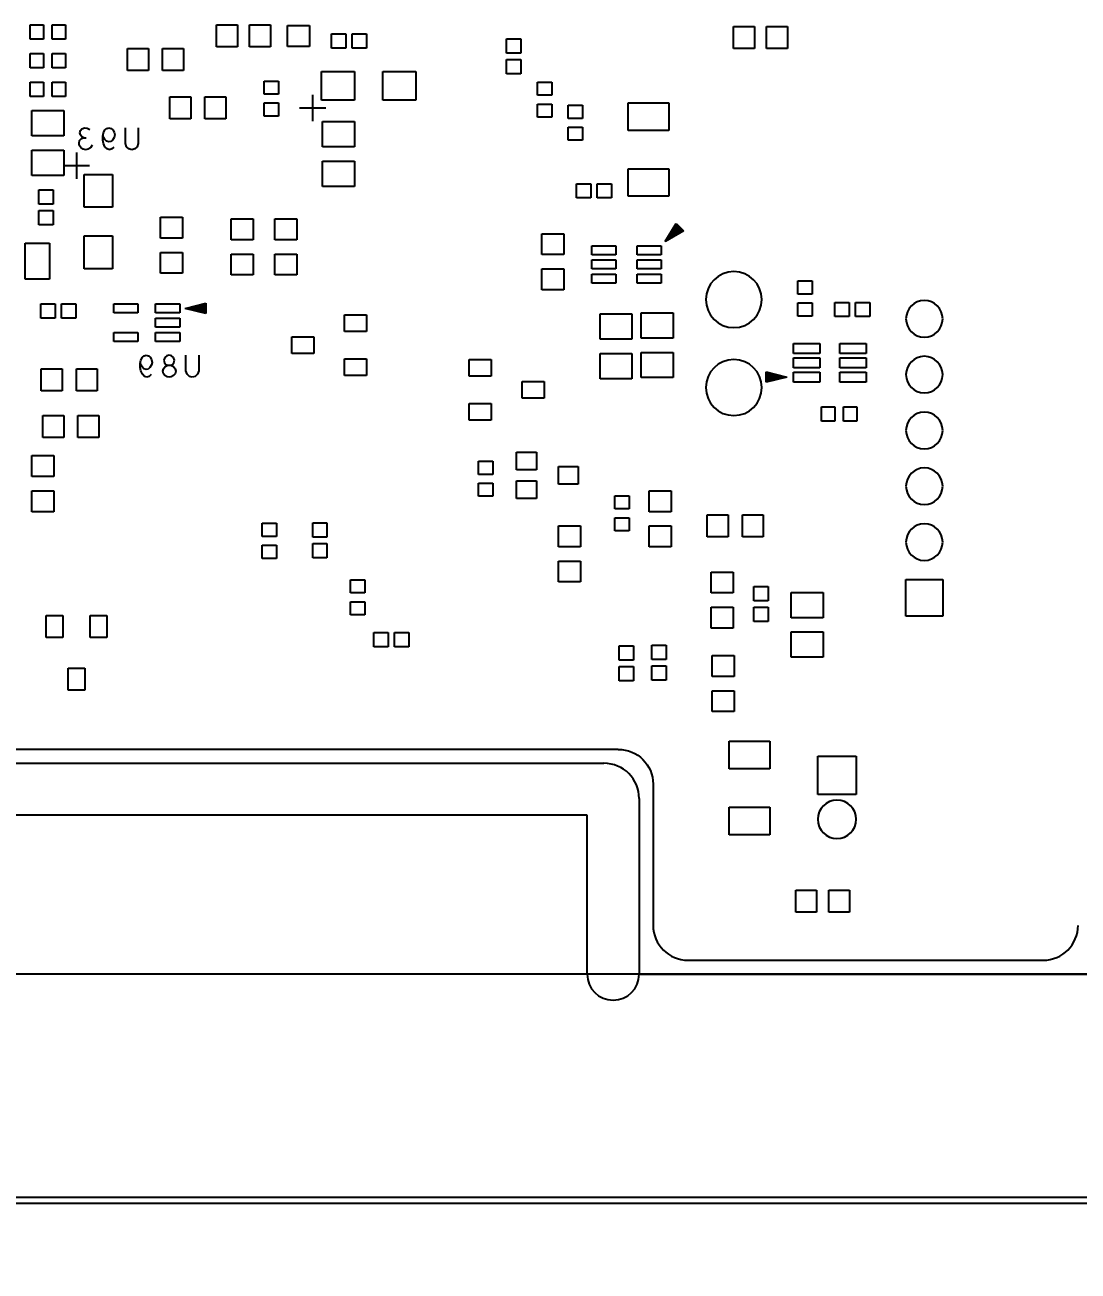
# Model space of a CAD drawing. Header units: millimetres. Extents: x -190 to 348, y -330 to 190.
# Drawn here: x -64.5 to -16.6, y -150.5 to -93.8 of the extents above; entities that cross this region are included whole.
import ezdxf

# ---------------------------------------------------------------- set-up
doc = ezdxf.new("R2010")
doc.units = ezdxf.units.MM
for name, color, linetype in [('10_MAQ_PALLET', 7, 'Continuous'), ('4_SIKCREN_BOTTOM_', 7, 'Continuous'), ('5_SOLDER_PASTE_BOTTOM_', 7, 'Continuous'), ('7______BREAKAWAY', 7, 'Continuous')]:
    doc.layers.add(name, color=color, linetype=linetype)
doc.styles.get("Standard").update_dxf_attribs({"font": 'arial.ttf'})
doc.dimstyles.new('ISO-25', dxfattribs={"dimtxt": 2.5, "dimasz": 2.5, "dimexe": 1.25, "dimexo": 0.625, "dimtad": 1, "dimtih": 1, "dimtoh": 1, "dimtxsty": 'Standard', "dimcen": 2.5, "dimadec": 0, "dimazin": 0, "dimtfac": 1, "dimtmove": 0, "dimatfit": 3, "dimfxl": 1, "dimarcsym": 0})

# ---------------------------------------------------------------- blocks, each defined once
blk = doc.blocks.new('*D8')
at = {"color": 0, "lineweight": -2}
for p, q in [((-91.6, -147.818), (-91.6, -276.065)), ((190.5, -191.125), (190.5, -276.065)), ((188, -274.815), (-89.1, -274.815))]:
    blk.add_line(p, q, dxfattribs=at)
at = {"color": 0}
for points in [[(-89.1, -274.398), (-89.1, -275.231), (-91.6, -274.815)], [(188, -274.398), (188, -275.231), (190.5, -274.815)]]:
    blk.add_solid(points, dxfattribs=at)
at = {"layer": 'Defpoints', "color": 0}
for p in [(-91.6, -147.193), (190.5, -190.5), (-91.6, -274.815)]:
    blk.add_point(p, dxfattribs=at)
at = {"color": 0, "insert": (49.45, -272.587), "char_height": 2.5, "attachment_point": 5}
blk.add_mtext('282,1 [11,106]', dxfattribs=at)

msp = doc.modelspace()

# ---------------------------------------------------------------- linework, layer by layer
at = {"layer": '10_MAQ_PALLET', "color": 1}
for p, q in [((-82.293, -126.799, -8.001), (-37.551, -126.799, -8.001)), ((-35.964, -128.387, -8.001), (-35.964, -134.81, -8.001)), ((-34.376, -136.398, -8.001), (-18.219, -136.398, -8.001))]:
    msp.add_line(p, q, dxfattribs=at)
at = {"layer": '10_MAQ_PALLET', "color": 5}
msp.add_line((-85.422, -147.447, -3.175), (85.422, -147.447, -3.175), dxfattribs=at)
at = {"layer": '10_MAQ_PALLET', "color": 1, "extrusion": (0, 0, -1)}
msp.add_arc((37.551, -128.387, 8.001), 1.587, 90, 180, dxfattribs=at)
at = {"layer": '10_MAQ_PALLET', "color": 1}
for centre, start, end in [((-34.376, -134.81, -8.001), 180, 270), ((-18.219, -134.81, -8.001), 270, 0)]:
    msp.add_arc(centre, 1.587, start, end, dxfattribs=at)
at = {"layer": '4_SIKCREN_BOTTOM_', "color": 7}
for p, q in [((-51.45, -98.209), (-51.45, -97.01)), ((-52.05, -97.61), (-50.851, -97.61)), ((-62.039, -98.742), (-62.014, -98.641)), ((-62.014, -98.641), (-61.948, -98.557)), ((-61.948, -98.557), (-61.826, -98.509)), ((-61.826, -98.509), (-61.707, -98.524)), ((-61.707, -98.524), (-61.587, -98.593)), ((-60.965, -98.742), (-60.899, -98.608)), ((-60.899, -98.608), (-60.818, -98.542)), ((-60.818, -98.542), (-60.724, -98.509)), ((-60.724, -98.509), (-60.617, -98.542)), ((-60.617, -98.542), (-60.538, -98.608)), ((-60.538, -98.608), (-60.485, -98.707)), ((-59.969, -99.225), (-59.969, -98.509)), ((-59.383, -98.509), (-59.383, -99.225)), ((-62.08, -99.21), (-62.055, -99.093)), ((-62.067, -99.309), (-62.08, -99.21)), ((-62.055, -99.093), (-61.961, -99.009)), ((-62.014, -98.842), (-62.039, -98.742)), ((-61.948, -98.925), (-62.014, -98.842)), ((-61.961, -99.009), (-61.867, -98.976)), ((-61.867, -98.976), (-61.948, -98.925)), ((-61.867, -98.976), (-61.747, -98.976)), ((-60.99, -98.892), (-60.965, -98.742)), ((-60.912, -99.042), (-60.99, -98.892)), ((-60.99, -99.075), (-60.99, -98.892)), ((-60.965, -99.225), (-60.99, -99.075)), ((-60.899, -99.375), (-60.965, -99.225)), ((-60.83, -99.126), (-60.912, -99.042)), ((-60.724, -99.159), (-60.83, -99.126)), ((-60.632, -99.141), (-60.724, -99.159)), ((-60.551, -99.075), (-60.632, -99.141)), ((-60.485, -98.958), (-60.551, -99.075)), ((-60.485, -98.707), (-60.457, -98.842)), ((-60.457, -98.842), (-60.485, -98.958)), ((-59.916, -99.375), (-59.969, -99.225)), ((-59.383, -99.225), (-59.436, -99.375)), ((-62.2, -99.634), (-62.2, -100.833)), ((-62.001, -99.408), (-62.067, -99.309)), ((-61.895, -99.492), (-62.001, -99.408)), ((-61.788, -99.51), (-61.895, -99.492)), ((-61.666, -99.492), (-61.788, -99.51)), ((-61.559, -99.426), (-61.666, -99.492)), ((-61.481, -99.309), (-61.559, -99.426)), ((-60.805, -99.477), (-60.899, -99.375)), ((-60.698, -99.51), (-60.805, -99.477)), ((-60.592, -99.477), (-60.698, -99.51)), ((-60.498, -99.393), (-60.592, -99.477)), ((-59.809, -99.477), (-59.916, -99.375)), ((-59.675, -99.51), (-59.809, -99.477)), ((-59.543, -99.477), (-59.675, -99.51)), ((-59.436, -99.375), (-59.543, -99.477)), ((-62.799, -100.233), (-61.6, -100.233)), ((-35.41, -103.693), (-34.915, -102.867)), ((-34.585, -103.198), (-35.41, -103.693)), ((-34.605, -103.195), (-35.372, -103.657)), ((-35.372, -103.657), (-35.108, -103.213)), ((-34.727, -103.18), (-35.151, -103.434)), ((-35.108, -103.213), (-34.912, -102.888)), ((-34.613, -103.2), (-35.1, -103.2)), ((-35.085, -103.228), (-34.907, -102.931)), ((-34.686, -103.149), (-35.039, -103.149)), ((-34.77, -103.066), (-34.988, -103.066)), ((-34.854, -102.982), (-34.938, -102.982)), ((-34.915, -102.867), (-34.585, -103.198)), ((-34.912, -102.888), (-34.605, -103.195)), ((-34.907, -102.931), (-34.646, -103.19)), ((-34.747, -103.251), (-35.298, -103.584)), ((-35.298, -103.584), (-35.1, -103.251)), ((-35.151, -103.434), (-35.042, -103.254)), ((-34.93, -103.302), (-35.072, -103.302)), ((-57.247, -106.733), (-56.312, -106.5)), ((-57.196, -106.733), (-56.324, -106.517)), ((-57.092, -106.733), (-56.35, -106.548)), ((-56.35, -106.609), (-56.591, -106.609)), ((-56.35, -106.548), (-56.35, -106.733)), ((-56.324, -106.517), (-56.324, -106.733)), ((-56.312, -106.5), (-56.312, -106.967)), ((-56.312, -106.967), (-57.247, -106.733)), ((-56.324, -106.952), (-57.196, -106.733)), ((-56.324, -106.733), (-57.196, -106.733)), ((-56.35, -106.919), (-57.092, -106.733)), ((-56.35, -106.683), (-56.888, -106.683)), ((-56.35, -106.784), (-56.888, -106.784)), ((-56.35, -106.858), (-56.591, -106.858)), ((-56.35, -106.733), (-56.35, -106.919)), ((-56.324, -106.733), (-56.324, -106.952)), ((-59.119, -108.892), (-59.025, -108.857)), ((-59.025, -108.857), (-58.918, -108.892)), ((-57.976, -108.857), (-58.082, -108.892)), ((-57.869, -108.892), (-57.976, -108.857)), ((-57.219, -109.576), (-57.219, -108.857)), ((-56.632, -108.857), (-56.632, -109.576)), ((-59.291, -109.243), (-59.263, -109.09)), ((-59.21, -109.393), (-59.291, -109.243)), ((-59.291, -109.426), (-59.291, -109.243)), ((-59.263, -109.576), (-59.291, -109.426)), ((-59.263, -109.09), (-59.197, -108.958)), ((-59.131, -109.477), (-59.21, -109.393)), ((-59.197, -108.958), (-59.119, -108.892)), ((-58.852, -109.426), (-58.931, -109.492)), ((-58.918, -108.892), (-58.837, -108.958)), ((-58.783, -109.309), (-58.852, -109.426)), ((-58.837, -108.958), (-58.783, -109.057)), ((-58.783, -109.057), (-58.758, -109.192)), ((-58.758, -109.192), (-58.783, -109.309)), ((-58.242, -109.477), (-58.161, -109.375)), ((-58.176, -108.974), (-58.214, -109.09)), ((-58.214, -109.09), (-58.189, -109.207)), ((-58.189, -109.207), (-58.123, -109.291)), ((-58.082, -108.892), (-58.176, -108.974)), ((-58.161, -109.375), (-58.042, -109.324)), ((-58.123, -109.291), (-58.042, -109.324)), ((-58.042, -109.324), (-57.909, -109.324)), ((-58.042, -109.324), (-57.909, -109.324)), ((-57.909, -109.324), (-57.828, -109.291)), ((-57.909, -109.324), (-57.788, -109.375)), ((-57.775, -108.974), (-57.869, -108.892)), ((-57.828, -109.291), (-57.762, -109.207)), ((-57.788, -109.375), (-57.709, -109.477)), ((-57.734, -109.09), (-57.775, -108.974)), ((-57.762, -109.207), (-57.734, -109.09)), ((-59.197, -109.725), (-59.263, -109.576)), ((-59.103, -109.825), (-59.197, -109.725)), ((-59.025, -109.51), (-59.131, -109.477)), ((-58.997, -109.86), (-59.103, -109.825)), ((-58.931, -109.492), (-59.025, -109.51)), ((-58.89, -109.825), (-58.997, -109.86)), ((-58.798, -109.743), (-58.89, -109.825)), ((-58.268, -109.591), (-58.242, -109.477)), ((-58.242, -109.708), (-58.268, -109.591)), ((-58.176, -109.791), (-58.242, -109.708)), ((-58.069, -109.842), (-58.176, -109.791)), ((-57.976, -109.86), (-58.069, -109.842)), ((-57.882, -109.842), (-57.976, -109.86)), ((-57.775, -109.791), (-57.882, -109.842)), ((-57.709, -109.708), (-57.775, -109.791)), ((-57.709, -109.477), (-57.681, -109.591)), ((-57.681, -109.591), (-57.709, -109.708)), ((-57.165, -109.725), (-57.219, -109.576)), ((-57.059, -109.825), (-57.165, -109.725)), ((-56.926, -109.86), (-57.059, -109.825)), ((-56.792, -109.825), (-56.926, -109.86)), ((-56.685, -109.725), (-56.792, -109.825)), ((-56.632, -109.576), (-56.685, -109.725)), ((-30.813, -109.626), (-29.878, -109.86)), ((-30.813, -110.094), (-30.813, -109.626)), ((-29.878, -109.86), (-30.813, -110.094)), ((-30.8, -109.86), (-30.8, -109.642)), ((-30.8, -109.642), (-29.929, -109.86)), ((-30.8, -110.076), (-30.8, -109.86)), ((-29.929, -109.86), (-30.8, -110.076)), ((-29.929, -109.86), (-30.8, -109.86)), ((-30.775, -109.86), (-30.775, -109.675)), ((-30.775, -109.675), (-30.036, -109.86)), ((-30.533, -109.733), (-30.775, -109.733)), ((-30.239, -109.809), (-30.775, -109.809)), ((-30.775, -110.043), (-30.775, -109.86)), ((-30.036, -109.86), (-30.775, -110.043)), ((-30.239, -109.911), (-30.775, -109.911)), ((-30.533, -109.985), (-30.775, -109.985)), ((-87.6, -127.434), (-38.199, -127.434)), ((-87.6, -127.434), (-38.199, -127.434)), ((-36.599, -129.035), (-36.599, -137.033)), ((-36.599, -129.035), (-36.599, -137.033)), ((-36.599, -137.033), (17.61, -137.033))]:
    msp.add_line(p, q, dxfattribs=at)
msp.add_arc((-38.199, -129.035), 1.6, 0.0013, 89.9987, dxfattribs=at)
msp.add_arc((-38.199, -129.035), 1.6, 0.0013, 89.9987, dxfattribs=at)
at = {"layer": '5_SOLDER_PASTE_BOTTOM_', "color": 4}
for p, q in [((-64.3, -94.483), (-64.3, -93.833)), ((-64.3, -93.833), (-63.7, -93.833)), ((-63.7, -93.833), (-63.7, -94.483)), ((-63.3, -94.483), (-63.3, -93.833)), ((-63.3, -93.833), (-62.7, -93.833)), ((-62.7, -93.833), (-62.7, -94.483)), ((-55.824, -94.833), (-55.824, -93.833)), ((-55.824, -93.833), (-54.874, -93.833)), ((-54.874, -93.833), (-54.874, -94.833)), ((-54.326, -94.833), (-54.326, -93.833)), ((-54.326, -93.833), (-53.376, -93.833)), ((-53.376, -93.833), (-53.376, -94.833)), ((-52.6, -94.808), (-52.6, -93.858)), ((-52.6, -93.858), (-51.6, -93.858)), ((-51.6, -93.858), (-51.6, -94.808)), ((-32.301, -94.909), (-32.301, -93.909)), ((-32.301, -93.909), (-31.351, -93.909)), ((-31.351, -93.909), (-31.351, -94.909)), ((-30.8, -94.909), (-30.8, -93.909)), ((-30.8, -93.909), (-29.85, -93.909)), ((-29.85, -93.909), (-29.85, -94.909)), ((-63.7, -94.483), (-64.3, -94.483)), ((-62.7, -94.483), (-63.3, -94.483)), ((-50.594, -94.884), (-50.594, -94.234)), ((-50.594, -94.234), (-49.944, -94.234)), ((-49.944, -94.234), (-49.944, -94.884)), ((-49.654, -94.884), (-49.654, -94.234)), ((-49.654, -94.234), (-49.004, -94.234)), ((-49.004, -94.234), (-49.004, -94.884)), ((-42.626, -95.115), (-42.626, -94.465)), ((-42.626, -94.465), (-41.976, -94.465)), ((-41.976, -94.465), (-41.976, -95.115)), ((-64.3, -95.783), (-64.3, -95.133)), ((-64.3, -95.133), (-63.7, -95.133)), ((-63.7, -95.133), (-63.7, -95.783)), ((-63.3, -95.783), (-63.3, -95.133)), ((-63.3, -95.133), (-62.7, -95.133)), ((-62.7, -95.133), (-62.7, -95.783)), ((-59.875, -95.91), (-59.875, -94.91)), ((-59.875, -94.91), (-58.925, -94.91)), ((-58.925, -94.91), (-58.925, -95.91)), ((-58.275, -95.91), (-58.275, -94.91)), ((-58.275, -94.91), (-57.325, -94.91)), ((-57.325, -94.91), (-57.325, -95.91)), ((-54.874, -94.833), (-55.824, -94.833)), ((-53.376, -94.833), (-54.326, -94.833)), ((-51.6, -94.808), (-52.6, -94.808)), ((-49.944, -94.884), (-50.594, -94.884)), ((-49.004, -94.884), (-49.654, -94.884)), ((-41.976, -95.115), (-42.626, -95.115)), ((-31.351, -94.909), (-32.301, -94.909)), ((-29.85, -94.909), (-30.8, -94.909)), ((-63.7, -95.783), (-64.3, -95.783)), ((-62.7, -95.783), (-63.3, -95.783)), ((-42.626, -96.055), (-42.626, -95.405)), ((-42.626, -95.405), (-41.976, -95.405)), ((-41.976, -95.405), (-41.976, -96.055)), ((-58.925, -95.91), (-59.875, -95.91)), ((-57.325, -95.91), (-58.275, -95.91)), ((-53.65, -96.985), (-53.65, -96.385)), ((-53.65, -96.385), (-53, -96.385)), ((-53, -96.385), (-53, -96.985)), ((-51.05, -97.259), (-51.05, -95.959)), ((-51.05, -95.959), (-49.55, -95.959)), ((-49.55, -95.959), (-49.55, -97.259)), ((-48.251, -97.259), (-48.251, -95.959)), ((-48.251, -95.959), (-46.751, -95.959)), ((-46.751, -95.959), (-46.751, -97.259)), ((-41.976, -96.055), (-42.626, -96.055)), ((-64.3, -97.084), (-64.3, -96.434)), ((-64.3, -96.434), (-63.7, -96.434)), ((-63.7, -96.434), (-63.7, -97.084)), ((-63.3, -97.084), (-63.3, -96.434)), ((-63.3, -96.434), (-62.7, -96.434)), ((-62.7, -96.434), (-62.7, -97.084)), ((-41.224, -97.033), (-41.224, -96.433)), ((-41.224, -96.433), (-40.574, -96.433)), ((-40.574, -96.433), (-40.574, -97.033)), ((-63.7, -97.084), (-64.3, -97.084)), ((-62.7, -97.084), (-63.3, -97.084)), ((-57.95, -98.11), (-57.95, -97.11)), ((-57.95, -97.11), (-57, -97.11)), ((-57, -97.11), (-57, -98.11)), ((-56.35, -98.11), (-56.35, -97.11)), ((-56.35, -97.11), (-55.4, -97.11)), ((-55.4, -97.11), (-55.4, -98.11)), ((-53, -96.985), (-53.65, -96.985)), ((-53.65, -97.983), (-53.65, -97.383)), ((-53.65, -97.383), (-53, -97.383)), ((-53, -97.383), (-53, -97.983)), ((-49.55, -97.259), (-51.05, -97.259)), ((-46.751, -97.259), (-48.251, -97.259)), ((-40.574, -97.033), (-41.224, -97.033)), ((-41.224, -98.034), (-41.224, -97.434)), ((-41.224, -97.434), (-40.574, -97.434)), ((-40.574, -97.434), (-40.574, -98.034)), ((-39.825, -98.085), (-39.825, -97.485)), ((-39.825, -97.485), (-39.175, -97.485)), ((-39.175, -97.485), (-39.175, -98.085)), ((-37.1, -98.633), (-37.1, -97.383)), ((-37.1, -97.383), (-35.25, -97.383)), ((-35.25, -97.383), (-35.25, -98.633)), ((-64.225, -98.883), (-64.225, -97.733)), ((-64.225, -97.733), (-62.775, -97.733)), ((-62.775, -97.733), (-62.775, -98.883)), ((-53, -97.983), (-53.65, -97.983)), ((-40.574, -98.034), (-41.224, -98.034)), ((-39.175, -98.085), (-39.825, -98.085)), ((-57, -98.11), (-57.95, -98.11)), ((-55.4, -98.11), (-56.35, -98.11)), ((-50.999, -99.384), (-50.999, -98.234)), ((-50.999, -98.234), (-49.549, -98.234)), ((-49.549, -98.234), (-49.549, -99.384)), ((-39.825, -99.083), (-39.825, -98.483)), ((-39.825, -98.483), (-39.175, -98.483)), ((-39.175, -98.483), (-39.175, -99.083)), ((-35.25, -98.633), (-37.1, -98.633)), ((-62.775, -98.883), (-64.225, -98.883)), ((-39.175, -99.083), (-39.825, -99.083)), ((-64.225, -100.684), (-64.225, -99.534)), ((-64.225, -99.534), (-62.775, -99.534)), ((-62.775, -99.534), (-62.775, -100.684)), ((-49.549, -99.384), (-50.999, -99.384)), ((-50.999, -101.184), (-50.999, -100.034)), ((-50.999, -100.034), (-49.549, -100.034)), ((-49.549, -100.034), (-49.549, -101.184)), ((-62.775, -100.684), (-64.225, -100.684)), ((-61.849, -102.134), (-61.849, -100.634)), ((-61.849, -100.634), (-60.549, -100.634)), ((-60.549, -100.634), (-60.549, -102.134)), ((-37.1, -101.633), (-37.1, -100.383)), ((-37.1, -100.383), (-35.25, -100.383)), ((-35.25, -100.383), (-35.25, -101.633)), ((-63.901, -101.988), (-63.901, -101.339)), ((-63.901, -101.339), (-63.251, -101.339)), ((-63.251, -101.339), (-63.251, -101.988)), ((-49.549, -101.184), (-50.999, -101.184)), ((-39.446, -101.709), (-39.446, -101.059)), ((-39.446, -101.059), (-38.796, -101.059)), ((-38.796, -101.059), (-38.796, -101.709)), ((-38.504, -101.709), (-38.504, -101.059)), ((-38.504, -101.059), (-37.854, -101.059)), ((-37.854, -101.059), (-37.854, -101.709)), ((-63.251, -101.988), (-63.901, -101.988)), ((-38.796, -101.709), (-39.446, -101.709)), ((-37.854, -101.709), (-38.504, -101.709)), ((-35.25, -101.633), (-37.1, -101.633)), ((-63.901, -102.928), (-63.901, -102.278)), ((-63.901, -102.278), (-63.251, -102.278)), ((-63.251, -102.278), (-63.251, -102.928)), ((-60.549, -102.134), (-61.849, -102.134)), ((-58.374, -103.533), (-58.374, -102.583)), ((-58.374, -102.583), (-57.374, -102.583)), ((-57.374, -102.583), (-57.374, -103.533)), ((-63.251, -102.928), (-63.901, -102.928)), ((-55.151, -103.609), (-55.151, -102.659)), ((-55.151, -102.659), (-54.151, -102.659)), ((-54.151, -102.659), (-54.151, -103.609)), ((-53.175, -103.609), (-53.175, -102.659)), ((-53.175, -102.659), (-52.175, -102.659)), ((-52.175, -102.659), (-52.175, -103.609)), ((-64.525, -105.41), (-64.525, -103.759)), ((-64.525, -103.759), (-63.425, -103.759)), ((-63.425, -103.759), (-63.425, -105.41)), ((-61.849, -104.933), (-61.849, -103.433)), ((-61.849, -103.433), (-60.549, -103.433)), ((-60.549, -103.433), (-60.549, -104.933)), ((-57.374, -103.533), (-58.374, -103.533)), ((-54.151, -103.609), (-55.151, -103.609)), ((-52.175, -103.609), (-53.175, -103.609)), ((-41.026, -104.285), (-41.026, -103.335)), ((-41.026, -103.335), (-40.026, -103.335)), ((-40.026, -103.335), (-40.026, -104.285)), ((-58.374, -105.133), (-58.374, -104.183)), ((-58.374, -104.183), (-57.374, -104.183)), ((-57.374, -104.183), (-57.374, -105.133)), ((-55.151, -105.209), (-55.151, -104.259)), ((-55.151, -104.259), (-54.151, -104.259)), ((-54.151, -104.259), (-54.151, -105.209)), ((-53.175, -105.209), (-53.175, -104.259)), ((-53.175, -104.259), (-52.175, -104.259)), ((-52.175, -104.259), (-52.175, -105.209)), ((-40.026, -104.285), (-41.026, -104.285)), ((-38.754, -104.289), (-38.754, -103.879)), ((-38.754, -103.879), (-37.654, -103.879)), ((-37.654, -104.289), (-38.754, -104.289)), ((-37.654, -103.879), (-37.654, -104.289)), ((-36.694, -104.289), (-36.694, -103.879)), ((-36.694, -103.879), (-35.594, -103.879)), ((-35.594, -104.289), (-36.694, -104.289)), ((-35.594, -103.879), (-35.594, -104.289)), ((-38.754, -104.939), (-38.754, -104.529)), ((-38.754, -104.529), (-37.654, -104.529)), ((-37.654, -104.529), (-37.654, -104.939)), ((-36.694, -104.939), (-36.694, -104.529)), ((-36.694, -104.529), (-35.594, -104.529)), ((-35.594, -104.529), (-35.594, -104.939)), ((-63.425, -105.41), (-64.525, -105.41)), ((-60.549, -104.933), (-61.849, -104.933)), ((-57.374, -105.133), (-58.374, -105.133)), ((-54.151, -105.209), (-55.151, -105.209)), ((-52.175, -105.209), (-53.175, -105.209)), ((-41.026, -105.885), (-41.026, -104.935)), ((-41.026, -104.935), (-40.026, -104.935)), ((-40.026, -104.935), (-40.026, -105.885)), ((-37.654, -104.939), (-38.754, -104.939)), ((-38.754, -105.59), (-38.754, -105.18)), ((-38.754, -105.18), (-37.654, -105.18)), ((-37.654, -105.18), (-37.654, -105.59)), ((-35.594, -104.939), (-36.694, -104.939)), ((-36.694, -105.59), (-36.694, -105.18)), ((-36.694, -105.18), (-35.594, -105.18)), ((-35.594, -105.18), (-35.594, -105.59)), ((-40.026, -105.885), (-41.026, -105.885)), ((-37.654, -105.59), (-38.754, -105.59)), ((-35.594, -105.59), (-36.694, -105.59)), ((-29.375, -106.083), (-29.375, -105.483)), ((-29.375, -105.483), (-28.725, -105.483)), ((-28.725, -105.483), (-28.725, -106.083)), ((-63.82, -107.183), (-63.82, -106.533)), ((-63.82, -106.533), (-63.17, -106.533)), ((-63.17, -106.533), (-63.17, -107.183)), ((-62.88, -107.183), (-62.88, -106.533)), ((-62.88, -106.533), (-62.23, -106.533)), ((-62.23, -106.533), (-62.23, -107.183)), ((-60.499, -106.938), (-60.499, -106.528)), ((-60.499, -106.528), (-59.399, -106.528)), ((-59.399, -106.528), (-59.399, -106.938)), ((-58.599, -106.938), (-58.599, -106.528)), ((-58.599, -106.528), (-57.499, -106.528)), ((-57.499, -106.528), (-57.499, -106.938)), ((-28.725, -106.083), (-29.375, -106.083)), ((-29.375, -107.084), (-29.375, -106.484)), ((-29.375, -106.484), (-28.725, -106.484)), ((-28.725, -106.484), (-28.725, -107.084)), ((-27.696, -107.109), (-27.696, -106.459)), ((-27.696, -106.459), (-27.046, -106.459)), ((-27.046, -106.459), (-27.046, -107.109)), ((-26.756, -107.109), (-26.756, -106.459)), ((-26.756, -106.459), (-26.106, -106.459)), ((-26.106, -106.459), (-26.106, -107.109)), ((-63.17, -107.183), (-63.82, -107.183)), ((-62.23, -107.183), (-62.88, -107.183)), ((-59.399, -106.938), (-60.499, -106.938)), ((-57.499, -106.938), (-58.599, -106.938)), ((-58.599, -107.589), (-58.599, -107.179)), ((-58.599, -107.179), (-57.499, -107.179)), ((-57.499, -107.179), (-57.499, -107.589)), ((-50, -107.789), (-50, -107.029)), ((-50, -107.029), (-49, -107.029)), ((-49, -107.029), (-49, -107.789)), ((-38.375, -108.134), (-38.375, -106.984)), ((-38.375, -106.984), (-36.925, -106.984)), ((-36.925, -106.984), (-36.925, -108.134)), ((-36.501, -108.083), (-36.501, -106.933)), ((-36.501, -106.933), (-35.051, -106.933)), ((-35.051, -106.933), (-35.051, -108.083)), ((-28.725, -107.084), (-29.375, -107.084)), ((-27.046, -107.109), (-27.696, -107.109)), ((-26.106, -107.109), (-26.756, -107.109)), ((-57.499, -107.589), (-58.599, -107.589)), ((-60.499, -108.239), (-60.499, -107.829)), ((-60.499, -107.829), (-59.399, -107.829)), ((-59.399, -108.239), (-60.499, -108.239)), ((-59.399, -107.829), (-59.399, -108.239)), ((-58.599, -108.239), (-58.599, -107.829)), ((-58.599, -107.829), (-57.499, -107.829)), ((-57.499, -108.239), (-58.599, -108.239)), ((-57.499, -107.829), (-57.499, -108.239)), ((-52.4, -108.79), (-52.4, -108.03)), ((-52.4, -108.03), (-51.4, -108.03)), ((-51.4, -108.03), (-51.4, -108.79)), ((-49, -107.789), (-50, -107.789)), ((-36.925, -108.134), (-38.375, -108.134)), ((-35.051, -108.083), (-36.501, -108.083)), ((-51.4, -108.79), (-52.4, -108.79)), ((-38.375, -109.935), (-38.375, -108.785)), ((-38.375, -108.785), (-36.925, -108.785)), ((-36.925, -108.785), (-36.925, -109.935)), ((-36.501, -109.884), (-36.501, -108.734)), ((-36.501, -108.734), (-35.051, -108.734)), ((-35.051, -108.734), (-35.051, -109.884)), ((-29.573, -108.785), (-29.573, -108.335)), ((-29.573, -108.335), (-28.374, -108.335)), ((-28.374, -108.785), (-29.573, -108.785)), ((-28.374, -108.335), (-28.374, -108.785)), ((-27.475, -108.785), (-27.475, -108.335)), ((-27.475, -108.335), (-26.276, -108.335)), ((-26.276, -108.785), (-27.475, -108.785)), ((-26.276, -108.335), (-26.276, -108.785)), ((-50, -109.788), (-50, -109.028)), ((-50, -109.028), (-49, -109.028)), ((-49, -109.028), (-49, -109.788)), ((-44.325, -109.813), (-44.325, -109.053)), ((-44.325, -109.053), (-43.325, -109.053)), ((-43.325, -109.053), (-43.325, -109.813)), ((-29.573, -109.435), (-29.573, -108.985)), ((-29.573, -108.985), (-28.374, -108.985)), ((-28.374, -109.435), (-29.573, -109.435)), ((-28.374, -108.985), (-28.374, -109.435)), ((-27.475, -109.435), (-27.475, -108.985)), ((-27.475, -108.985), (-26.276, -108.985)), ((-26.276, -109.435), (-27.475, -109.435)), ((-26.276, -108.985), (-26.276, -109.435)), ((-63.8, -110.485), (-63.8, -109.485)), ((-63.8, -109.485), (-62.85, -109.485)), ((-62.85, -109.485), (-62.85, -110.485)), ((-62.2, -110.485), (-62.2, -109.485)), ((-62.2, -109.485), (-61.25, -109.485)), ((-61.25, -109.485), (-61.25, -110.485)), ((-49, -109.788), (-50, -109.788)), ((-43.325, -109.813), (-44.325, -109.813)), ((-36.925, -109.935), (-38.375, -109.935)), ((-35.051, -109.884), (-36.501, -109.884)), ((-29.573, -110.085), (-29.573, -109.635)), ((-29.573, -109.635), (-28.374, -109.635)), ((-28.374, -109.635), (-28.374, -110.085)), ((-27.475, -110.085), (-27.475, -109.635)), ((-27.475, -109.635), (-26.276, -109.635)), ((-26.276, -109.635), (-26.276, -110.085)), ((-62.85, -110.485), (-63.8, -110.485)), ((-61.25, -110.485), (-62.2, -110.485)), ((-41.925, -110.814), (-41.925, -110.054)), ((-41.925, -110.054), (-40.925, -110.054)), ((-40.925, -110.054), (-40.925, -110.814)), ((-28.374, -110.085), (-29.573, -110.085)), ((-26.276, -110.085), (-27.475, -110.085)), ((-44.325, -111.815), (-44.325, -111.055)), ((-44.325, -111.055), (-43.325, -111.055)), ((-43.325, -111.055), (-43.325, -111.815)), ((-40.925, -110.814), (-41.925, -110.814)), ((-63.726, -112.608), (-63.726, -111.608)), ((-63.726, -111.608), (-62.776, -111.608)), ((-62.776, -111.608), (-62.776, -112.608)), ((-62.126, -112.608), (-62.126, -111.608)), ((-62.126, -111.608), (-61.176, -111.608)), ((-61.176, -111.608), (-61.176, -112.608)), ((-28.301, -111.859), (-28.301, -111.209)), ((-28.301, -111.209), (-27.701, -111.209)), ((-27.701, -111.209), (-27.701, -111.859)), ((-27.3, -111.859), (-27.3, -111.209)), ((-27.3, -111.209), (-26.7, -111.209)), ((-26.7, -111.209), (-26.7, -111.859)), ((-43.325, -111.815), (-44.325, -111.815)), ((-27.701, -111.859), (-28.301, -111.859)), ((-26.7, -111.859), (-27.3, -111.859)), ((-62.776, -112.608), (-63.726, -112.608)), ((-61.176, -112.608), (-62.126, -112.608)), ((-42.174, -114.083), (-42.174, -113.283)), ((-42.174, -113.283), (-41.275, -113.283)), ((-41.275, -113.283), (-41.275, -114.083)), ((-64.226, -114.384), (-64.226, -113.434)), ((-64.226, -113.434), (-63.226, -113.434)), ((-63.226, -113.434), (-63.226, -114.384)), ((-43.901, -114.285), (-43.901, -113.685)), ((-43.901, -113.685), (-43.251, -113.685)), ((-43.251, -113.685), (-43.251, -114.285)), ((-40.274, -114.733), (-40.274, -113.933)), ((-40.274, -113.933), (-39.375, -113.933)), ((-39.375, -113.933), (-39.375, -114.733)), ((-63.226, -114.384), (-64.226, -114.384)), ((-43.251, -114.285), (-43.901, -114.285)), ((-41.275, -114.083), (-42.174, -114.083)), ((-64.226, -115.984), (-64.226, -115.034)), ((-64.226, -115.034), (-63.226, -115.034)), ((-63.226, -115.034), (-63.226, -115.984)), ((-43.901, -115.283), (-43.901, -114.683)), ((-43.901, -114.683), (-43.251, -114.683)), ((-43.251, -114.683), (-43.251, -115.283)), ((-42.174, -115.383), (-42.174, -114.583)), ((-42.174, -114.583), (-41.275, -114.583)), ((-41.275, -114.583), (-41.275, -115.383)), ((-39.375, -114.733), (-40.274, -114.733)), ((-36.149, -115.984), (-36.149, -115.034)), ((-36.149, -115.034), (-35.149, -115.034)), ((-35.149, -115.034), (-35.149, -115.984)), ((-43.251, -115.283), (-43.901, -115.283)), ((-41.275, -115.383), (-42.174, -115.383)), ((-37.701, -115.86), (-37.701, -115.26)), ((-37.701, -115.26), (-37.051, -115.26)), ((-37.051, -115.26), (-37.051, -115.86)), ((-63.226, -115.984), (-64.226, -115.984)), ((-37.051, -115.86), (-37.701, -115.86)), ((-35.149, -115.984), (-36.149, -115.984)), ((-33.5, -117.134), (-33.5, -116.134)), ((-33.5, -116.134), (-32.55, -116.134)), ((-32.55, -116.134), (-32.55, -117.134)), ((-31.9, -117.134), (-31.9, -116.134)), ((-31.9, -116.134), (-30.95, -116.134)), ((-30.95, -116.134), (-30.95, -117.134)), ((-53.749, -117.11), (-53.749, -116.51)), ((-53.749, -116.51), (-53.099, -116.51)), ((-53.099, -116.51), (-53.099, -117.11)), ((-51.45, -117.14), (-51.45, -116.49)), ((-51.45, -116.49), (-50.8, -116.49)), ((-50.8, -116.49), (-50.8, -117.14)), ((-40.274, -117.584), (-40.274, -116.634)), ((-40.274, -116.634), (-39.274, -116.634)), ((-39.274, -116.634), (-39.274, -117.584)), ((-37.701, -116.858), (-37.701, -116.258)), ((-37.701, -116.258), (-37.051, -116.258)), ((-37.051, -116.258), (-37.051, -116.858)), ((-36.149, -117.584), (-36.149, -116.634)), ((-36.149, -116.634), (-35.149, -116.634)), ((-35.149, -116.634), (-35.149, -117.584)), ((-53.099, -117.11), (-53.749, -117.11)), ((-50.8, -117.14), (-51.45, -117.14)), ((-37.051, -116.858), (-37.701, -116.858)), ((-32.55, -117.134), (-33.5, -117.134)), ((-30.95, -117.134), (-31.9, -117.134)), ((-53.749, -118.108), (-53.749, -117.508)), ((-53.749, -117.508), (-53.099, -117.508)), ((-53.099, -117.508), (-53.099, -118.108)), ((-51.45, -118.079), (-51.45, -117.429)), ((-51.45, -117.429), (-50.8, -117.429)), ((-50.8, -117.429), (-50.8, -118.079)), ((-39.274, -117.584), (-40.274, -117.584)), ((-35.149, -117.584), (-36.149, -117.584)), ((-53.099, -118.108), (-53.749, -118.108)), ((-50.8, -118.079), (-51.45, -118.079)), ((-40.274, -119.184), (-40.274, -118.234)), ((-40.274, -118.234), (-39.274, -118.234)), ((-39.274, -118.234), (-39.274, -119.184)), ((-49.725, -119.685), (-49.725, -119.085)), ((-49.725, -119.085), (-49.075, -119.085)), ((-49.075, -119.085), (-49.075, -119.685)), ((-33.324, -119.685), (-33.324, -118.735)), ((-33.324, -118.735), (-32.324, -118.735)), ((-32.324, -118.735), (-32.324, -119.685)), ((-39.274, -119.184), (-40.274, -119.184)), ((-31.374, -120.038), (-31.374, -119.388)), ((-31.374, -119.388), (-30.724, -119.388)), ((-30.724, -119.388), (-30.724, -120.038)), ((-29.676, -120.808), (-29.676, -119.658)), ((-29.676, -119.658), (-28.226, -119.658)), ((-28.226, -119.658), (-28.226, -120.808)), ((-49.075, -119.685), (-49.725, -119.685)), ((-49.725, -120.683), (-49.725, -120.083)), ((-49.725, -120.083), (-49.075, -120.083)), ((-49.075, -120.083), (-49.075, -120.683)), ((-32.324, -119.685), (-33.324, -119.685)), ((-30.724, -120.038), (-31.374, -120.038)), ((-63.58, -121.709), (-63.58, -120.709)), ((-63.58, -120.709), (-62.82, -120.709)), ((-62.82, -120.709), (-62.82, -121.709)), ((-61.579, -121.709), (-61.579, -120.709)), ((-61.579, -120.709), (-60.819, -120.709)), ((-60.819, -120.709), (-60.819, -121.709)), ((-49.075, -120.683), (-49.725, -120.683)), ((-33.324, -121.285), (-33.324, -120.335)), ((-33.324, -120.335), (-32.324, -120.335)), ((-32.324, -120.335), (-32.324, -121.285)), ((-31.374, -120.98), (-31.374, -120.33)), ((-31.374, -120.33), (-30.724, -120.33)), ((-30.724, -120.33), (-30.724, -120.98)), ((-32.324, -121.285), (-33.324, -121.285)), ((-30.724, -120.98), (-31.374, -120.98)), ((-28.226, -120.808), (-29.676, -120.808)), ((-62.82, -121.709), (-63.58, -121.709)), ((-60.819, -121.709), (-61.579, -121.709)), ((-48.669, -122.133), (-48.669, -121.483)), ((-48.669, -121.483), (-48.019, -121.483)), ((-48.019, -121.483), (-48.019, -122.133)), ((-47.729, -122.133), (-47.729, -121.483)), ((-47.729, -121.483), (-47.079, -121.483)), ((-47.079, -121.483), (-47.079, -122.133)), ((-29.676, -122.609), (-29.676, -121.459)), ((-29.676, -121.459), (-28.226, -121.459)), ((-28.226, -121.459), (-28.226, -122.609)), ((-48.019, -122.133), (-48.669, -122.133)), ((-47.079, -122.133), (-47.729, -122.133)), ((-37.5, -122.738), (-37.5, -122.088)), ((-37.5, -122.088), (-36.85, -122.088)), ((-36.85, -122.088), (-36.85, -122.738)), ((-36.025, -122.715), (-36.025, -122.065)), ((-36.025, -122.065), (-35.375, -122.065)), ((-35.375, -122.065), (-35.375, -122.715)), ((-36.85, -122.738), (-37.5, -122.738)), ((-37.5, -123.68), (-37.5, -123.03)), ((-37.5, -123.03), (-36.85, -123.03)), ((-36.85, -123.03), (-36.85, -123.68)), ((-35.375, -122.715), (-36.025, -122.715)), ((-36.025, -123.655), (-36.025, -123.005)), ((-36.025, -123.005), (-35.375, -123.005)), ((-35.375, -123.005), (-35.375, -123.655)), ((-33.276, -123.485), (-33.276, -122.535)), ((-33.276, -122.535), (-32.276, -122.535)), ((-32.276, -122.535), (-32.276, -123.485)), ((-28.226, -122.609), (-29.676, -122.609)), ((-62.58, -124.109), (-62.58, -123.109)), ((-62.58, -123.109), (-61.82, -123.109)), ((-61.82, -123.109), (-61.82, -124.109)), ((-32.276, -123.485), (-33.276, -123.485)), ((-61.82, -124.109), (-62.58, -124.109)), ((-36.85, -123.68), (-37.5, -123.68)), ((-35.375, -123.655), (-36.025, -123.655)), ((-33.276, -125.085), (-33.276, -124.135)), ((-33.276, -124.135), (-32.276, -124.135)), ((-32.276, -124.135), (-32.276, -125.085)), ((-32.276, -125.085), (-33.276, -125.085)), ((-32.5, -127.683), (-32.5, -126.433)), ((-32.5, -126.433), (-30.65, -126.433)), ((-30.65, -126.433), (-30.65, -127.683)), ((-87.6, -127.434), (-38.199, -127.434)), ((-87.6, -127.434), (-38.199, -127.434)), ((-30.65, -127.683), (-32.5, -127.683)), ((-36.599, -129.035), (-36.599, -137.033)), ((-36.599, -129.035), (-36.599, -137.033)), ((-32.5, -130.683), (-32.5, -129.433)), ((-32.5, -129.433), (-30.65, -129.433)), ((-30.65, -129.433), (-30.65, -130.683)), ((-30.65, -130.683), (-32.5, -130.683)), ((-29.474, -134.208), (-29.474, -133.208)), ((-29.474, -133.208), (-28.524, -133.208)), ((-28.524, -133.208), (-28.524, -134.208)), ((-27.976, -134.208), (-27.976, -133.208)), ((-27.976, -133.208), (-27.026, -133.208)), ((-27.026, -133.208), (-27.026, -134.208)), ((-28.524, -134.208), (-29.474, -134.208)), ((-27.026, -134.208), (-27.976, -134.208)), ((-36.599, -137.033), (17.61, -137.033))]:
    msp.add_line(p, q, dxfattribs=at)
at = {"layer": '5_SOLDER_PASTE_BOTTOM_', "color": 1}
for p, q in [((-24.46, -120.743), (-24.46, -119.073)), ((-24.46, -119.073), (-22.79, -119.073)), ((-22.79, -119.073), (-22.79, -120.743)), ((-22.79, -120.743), (-24.46, -120.743)), ((-28.475, -128.858), (-28.475, -127.108)), ((-28.475, -127.108), (-26.725, -127.108)), ((-26.725, -127.108), (-26.725, -128.858)), ((-26.725, -128.858), (-28.475, -128.858))]:
    msp.add_line(p, q, dxfattribs=at)
for centre, radius, start, end in [((-32.291, -106.335), 1.275, 0, 180), ((-32.291, -106.335), 1.275, 180, 0), ((-23.625, -107.208), 0.835, 0, 180), ((-23.625, -107.208), 0.835, 180, 0), ((-32.291, -110.335), 1.275, 0, 180), ((-23.625, -109.748), 0.835, 0, 180), ((-23.625, -109.748), 0.835, 180, 0), ((-32.291, -110.335), 1.275, 180, 0), ((-23.625, -112.288), 0.835, 0, 180), ((-23.625, -112.288), 0.835, 180, 0), ((-23.625, -114.828), 0.835, 0, 180), ((-23.625, -114.828), 0.835, 180, 0), ((-23.625, -117.368), 0.835, 0, 180), ((-23.625, -117.368), 0.835, 180, 0), ((-27.6, -129.984), 0.875, 0, 180), ((-27.6, -129.984), 0.875, 180, 0)]:
    msp.add_arc(centre, radius, start, end, dxfattribs=at)
at = {"layer": '5_SOLDER_PASTE_BOTTOM_', "color": 4}
msp.add_arc((-38.199, -129.035), 1.6, 0.0013, 89.9987, dxfattribs=at)
msp.add_arc((-38.199, -129.035), 1.6, 0.0013, 89.9987, dxfattribs=at)
at = {"layer": '7______BREAKAWAY', "color": 2}
for p, q in [((-87.6, -127.434), (-38.199, -127.434)), ((-87.6, -127.434), (-38.199, -127.434)), ((-36.599, -129.035), (-36.599, -137.033)), ((-36.599, -129.035), (-36.599, -137.033)), ((-38.961, -129.797), (-88.781, -129.797)), ((-38.961, -137.033), (-38.961, -129.797)), ((91.6, -137.033), (-91.6, -137.033)), ((-36.599, -137.033), (17.61, -137.033)), ((91.6, -147.193), (-91.6, -147.193))]:
    msp.add_line(p, q, dxfattribs=at)
for centre, radius, start, end in [((-38.199, -129.035), 1.6, 0.0013, 89.9987), ((-38.199, -129.035), 1.6, 0.0013, 89.9987), ((-37.78, -137.033), 1.181, 180, 0)]:
    msp.add_arc(centre, radius, start, end, dxfattribs=at)

# ---------------------------------------------------------------- dimensions: what is measured, and where the dimension line sits
dim = msp.add_linear_dim(base=(-91.6, -274.815), p1=(190.5, -190.5), p2=(-91.6, -147.193), dimstyle='ISO-25')
dim.commit()
dim.dimension.update_dxf_attribs({"geometry": '*D8', "text_midpoint": (49.45, -272.587)})

doc.saveas('drawing.dxf')
